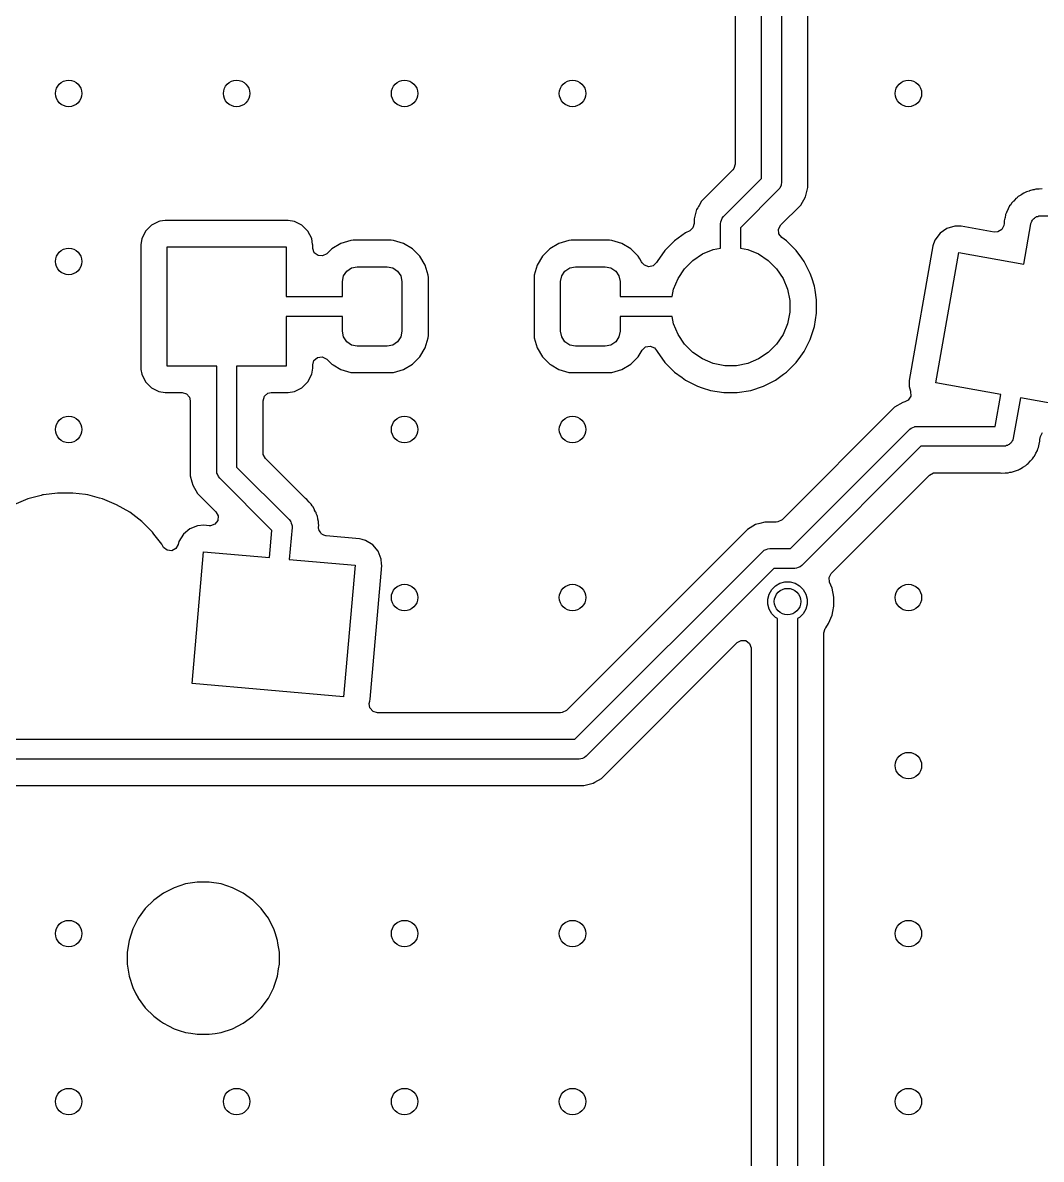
# Model space of a CAD drawing. Extents: x 2.6 to 14.2, y -9.4 to -3.8.
# Drawn here: x 4.756 to 5.362, y -5.465 to -4.788 of the extents above; entities that cross this region are included whole.
import ezdxf

# ---------------------------------------------------------------- set-up
doc = ezdxf.new("R2010")
doc.units = 0
doc.header["$MEASUREMENT"] = 0
doc.layers.add('BLACK', color=7, linetype='CONTINUOUS')

msp = doc.modelspace()

# ---------------------------------------------------------------- linework, layer by layer
at = {"layer": 'BLACK', "linetype": 'CONTINUOUS'}
for p, q in [((5.19583, -4.88118), (5.19583, -4.1955)), ((5.20764, -4.1955), (5.20764, -4.88363)), ((5.18006, -4.21046), (5.18006, -4.87263)), ((5.22341, -4.88648), (5.22341, -4.21046)), ((5.17863, -4.87608), (5.15998, -4.89473)), ((5.17929, -4.87527), (5.17863, -4.87608)), ((5.18006, -4.87263), (5.17929, -4.87527)), ((5.17315, -4.90386), (5.19583, -4.88118)), ((5.20591, -4.8878), (5.18323, -4.91048)), ((5.20665, -4.88691), (5.20591, -4.8878)), ((5.20742, -4.88505), (5.20665, -4.88691)), ((5.20753, -4.88478), (5.20742, -4.88505)), ((5.20764, -4.88363), (5.20753, -4.88478)), ((5.22213, -4.89126), (5.22341, -4.88648)), ((5.35186, -4.88985), (5.3503, -4.89094)), ((5.35276, -4.88952), (5.35186, -4.88985)), ((5.35359, -4.88904), (5.35276, -4.88952)), ((5.35523, -4.88861), (5.35359, -4.88904)), ((5.35359, -4.88904), (5.35359, -4.88904)), ((5.35543, -4.88855), (5.35523, -4.88861)), ((5.35523, -4.88861), (5.35523, -4.88861)), ((5.35722, -4.8879), (5.35543, -4.88855)), ((5.35818, -4.88781), (5.35722, -4.8879)), ((5.35859, -4.8877), (5.35818, -4.88781)), ((5.3591, -4.88757), (5.35859, -4.8877)), ((5.36101, -4.88757), (5.3591, -4.88757)), ((5.3591, -4.88757), (5.3591, -4.88757)), ((5.36291, -4.8874), (5.36101, -4.88757)), ((5.15998, -4.89473), (5.15857, -4.89718)), ((5.15998, -4.89473), (5.15998, -4.89473)), ((5.20723, -4.90878), (5.21908, -4.89693)), ((5.21908, -4.89693), (5.22193, -4.89199)), ((5.22193, -4.89199), (5.22213, -4.89126)), ((5.34413, -4.89676), (5.34352, -4.8975)), ((5.34435, -4.89639), (5.34413, -4.89676)), ((5.34461, -4.89593), (5.34435, -4.89639)), ((5.34435, -4.89639), (5.34435, -4.89639)), ((5.34581, -4.89473), (5.34461, -4.89593)), ((5.34461, -4.89593), (5.34461, -4.89593)), ((5.34596, -4.89458), (5.34581, -4.89473)), ((5.34581, -4.89473), (5.34581, -4.89473)), ((5.34719, -4.89312), (5.34596, -4.89458)), ((5.34797, -4.89257), (5.34719, -4.89312)), ((5.34827, -4.89227), (5.34797, -4.89257)), ((5.34865, -4.8919), (5.34827, -4.89227)), ((5.34827, -4.89227), (5.34827, -4.89227)), ((5.35012, -4.89105), (5.34865, -4.8919)), ((5.34865, -4.8919), (5.34865, -4.8919)), ((5.3503, -4.89094), (5.35012, -4.89105)), ((5.15713, -4.89967), (5.15565, -4.90518)), ((5.15779, -4.89853), (5.15713, -4.89967)), ((5.15713, -4.89967), (5.15713, -4.89967)), ((5.15713, -4.89967), (5.15713, -4.89967)), ((5.15817, -4.89787), (5.15779, -4.89853)), ((5.15779, -4.89853), (5.15779, -4.89853)), ((5.15857, -4.89718), (5.15817, -4.89787)), ((5.17242, -4.90475), (5.17315, -4.90386)), ((5.34111, -4.90267), (5.34078, -4.90455)), ((5.34151, -4.9018), (5.34111, -4.90267)), ((5.34159, -4.90153), (5.34151, -4.9018)), ((5.34162, -4.90139), (5.34159, -4.90153)), ((5.34176, -4.90087), (5.34162, -4.90139)), ((5.34162, -4.90139), (5.34162, -4.90139)), ((5.34261, -4.89941), (5.34176, -4.90087)), ((5.34176, -4.90087), (5.34176, -4.90087)), ((5.34271, -4.89922), (5.34261, -4.89941)), ((5.34261, -4.89941), (5.34261, -4.89941)), ((5.34352, -4.8975), (5.34271, -4.89922)), ((5.35915, -4.90413), (5.35958, -4.90383)), ((5.35958, -4.90383), (5.36021, -4.9037)), ((5.36021, -4.9037), (5.3608, -4.90345)), ((5.3608, -4.90345), (5.36174, -4.90336)), ((5.36174, -4.90336), (5.36183, -4.90334)), ((5.36183, -4.90334), (5.36187, -4.90334)), ((5.36187, -4.90334), (5.36196, -4.90333)), ((5.36196, -4.90333), (5.39784, -4.90333)), ((4.83251, -4.90897), (4.82898, -4.9125)), ((4.83696, -4.9067), (4.83251, -4.90897)), ((4.83251, -4.90897), (4.83251, -4.90897)), ((4.83251, -4.90897), (4.83251, -4.90897)), ((4.83747, -4.90662), (4.83696, -4.9067)), ((4.84065, -4.90611), (4.83747, -4.90662)), ((4.914, -4.90611), (4.84065, -4.90611)), ((4.91769, -4.9067), (4.914, -4.90611)), ((4.91879, -4.90726), (4.91769, -4.9067)), ((4.92214, -4.90897), (4.91879, -4.90726)), ((4.92568, -4.9125), (4.92214, -4.90897)), ((4.92214, -4.90897), (4.92214, -4.90897)), ((4.92214, -4.90897), (4.92214, -4.90897)), ((5.15488, -4.91054), (5.15299, -4.91225)), ((5.15565, -4.9079), (5.15488, -4.91054)), ((5.15565, -4.90518), (5.15565, -4.90518)), ((5.15565, -4.90518), (5.15565, -4.9079)), ((5.17142, -4.90804), (5.17153, -4.90688)), ((5.17142, -4.92254), (5.17142, -4.90804)), ((5.17153, -4.90688), (5.17195, -4.90588)), ((5.17195, -4.90588), (5.17242, -4.90475)), ((5.18323, -4.91048), (5.18323, -4.92254)), ((5.2059, -4.91126), (5.20719, -4.90883)), ((5.20719, -4.90883), (5.20723, -4.90878)), ((5.31093, -4.90947), (5.30616, -4.91093)), ((5.31467, -4.90953), (5.31093, -4.90947)), ((5.31093, -4.90947), (5.31093, -4.90947)), ((5.33433, -4.913), (5.31467, -4.90953)), ((5.31467, -4.90953), (5.31467, -4.90953)), ((5.33998, -4.90904), (5.33876, -4.9115)), ((5.34017, -4.90798), (5.33998, -4.90904)), ((5.34021, -4.90777), (5.34017, -4.90798)), ((5.34028, -4.90692), (5.34021, -4.90777)), ((5.34072, -4.90475), (5.34028, -4.90639)), ((5.34028, -4.90639), (5.34028, -4.90692)), ((5.34078, -4.90455), (5.34072, -4.90475)), ((5.35193, -4.93211), (5.35614, -4.90822)), ((5.35614, -4.90822), (5.35616, -4.90813)), ((5.35616, -4.90809), (5.3562, -4.908)), ((5.35616, -4.90813), (5.35616, -4.90809)), ((5.3562, -4.908), (5.35645, -4.9071)), ((5.35645, -4.9071), (5.3568, -4.90656)), ((5.3568, -4.90656), (5.35705, -4.90596)), ((5.35705, -4.90596), (5.35741, -4.90559)), ((5.35741, -4.90559), (5.35769, -4.90516)), ((5.35769, -4.90516), (5.35822, -4.90479)), ((5.35822, -4.90479), (5.35868, -4.90433)), ((5.35868, -4.90433), (5.35915, -4.90413)), ((4.82671, -4.91695), (4.82613, -4.92064)), ((4.82848, -4.91349), (4.82671, -4.91695)), ((4.82898, -4.9125), (4.82848, -4.91349)), ((4.82898, -4.9125), (4.82898, -4.9125)), ((4.82898, -4.9125), (4.82898, -4.9125)), ((4.92794, -4.91695), (4.92568, -4.9125)), ((4.92568, -4.9125), (4.92568, -4.9125)), ((4.92568, -4.9125), (4.92568, -4.9125)), ((4.92849, -4.92039), (4.92794, -4.91695)), ((5.15049, -4.91352), (5.14397, -4.91826)), ((5.15299, -4.91225), (5.15049, -4.91352)), ((5.20614, -4.914), (5.2059, -4.91126)), ((5.20782, -4.91618), (5.20614, -4.914)), ((5.21068, -4.91826), (5.20782, -4.91618)), ((5.30207, -4.91379), (5.29906, -4.91778)), ((5.30616, -4.91093), (5.30207, -4.91379)), ((5.30207, -4.91379), (5.30207, -4.91379)), ((5.30616, -4.91093), (5.30616, -4.91093)), ((5.3364, -4.91292), (5.33433, -4.913)), ((5.33876, -4.9115), (5.3364, -4.91292)), ((4.82613, -4.92064), (4.82613, -4.99399)), ((4.84189, -4.99275), (4.84189, -4.92188)), ((4.84189, -4.92188), (4.91276, -4.92188)), ((4.91276, -4.92188), (4.91276, -4.95141)), ((4.92853, -4.92064), (4.92849, -4.92039)), ((4.92853, -4.92249), (4.92853, -4.92064)), ((4.92854, -4.92284), (4.92853, -4.92249)), ((4.9295, -4.92542), (4.92854, -4.92284)), ((4.93987, -4.92294), (4.93686, -4.92595)), ((4.94522, -4.91977), (4.93987, -4.92294)), ((4.93987, -4.92294), (4.93987, -4.92294)), ((4.9512, -4.91804), (4.94522, -4.91977)), ((4.94522, -4.91977), (4.94522, -4.91977)), ((4.9526, -4.91793), (4.9512, -4.91804)), ((4.97529, -4.91793), (4.9526, -4.91793)), ((4.9526, -4.91793), (4.9526, -4.91793)), ((4.97668, -4.91804), (4.97529, -4.91793)), ((4.98266, -4.91977), (4.97668, -4.91804)), ((4.97668, -4.91804), (4.97668, -4.91804)), ((4.98801, -4.92294), (4.98266, -4.91977)), ((4.98266, -4.91977), (4.98266, -4.91977)), ((4.99241, -4.92734), (4.98801, -4.92294)), ((4.98801, -4.92294), (4.98801, -4.92294)), ((5.06979, -4.92294), (5.06539, -4.92734)), ((5.07515, -4.91977), (5.06979, -4.92294)), ((5.06979, -4.92294), (5.06979, -4.92294)), ((5.08112, -4.91804), (5.07515, -4.91977)), ((5.07515, -4.91977), (5.07515, -4.91977)), ((5.08252, -4.91793), (5.08112, -4.91804)), ((5.10521, -4.91793), (5.08252, -4.91793)), ((5.08252, -4.91793), (5.08252, -4.91793)), ((5.1066, -4.91804), (5.10521, -4.91793)), ((5.11258, -4.91977), (5.1066, -4.91804)), ((5.1066, -4.91804), (5.1066, -4.91804)), ((5.11793, -4.92294), (5.11258, -4.91977)), ((5.11258, -4.91977), (5.11258, -4.91977)), ((5.12233, -4.92734), (5.11793, -4.92294)), ((5.11793, -4.92294), (5.11793, -4.92294)), ((5.13827, -4.92396), (5.13354, -4.93048)), ((5.14397, -4.91826), (5.13827, -4.92396)), ((5.16062, -4.92607), (5.16704, -4.92341)), ((5.16704, -4.92341), (5.17142, -4.92254)), ((5.18323, -4.92254), (5.18761, -4.92341)), ((5.18761, -4.92341), (5.19403, -4.92607)), ((5.21638, -4.92396), (5.21068, -4.91826)), ((5.21971, -4.92854), (5.21638, -4.92396)), ((5.29784, -4.92132), (5.28374, -5.00131)), ((5.29906, -4.91778), (5.29784, -4.92132)), ((5.29784, -4.92132), (5.29784, -4.92132)), ((4.9317, -4.92707), (4.9295, -4.92542)), ((4.93445, -4.92726), (4.9317, -4.92707)), ((4.93686, -4.92595), (4.93445, -4.92726)), ((4.99558, -4.93269), (4.99241, -4.92734)), ((4.99241, -4.92734), (4.99241, -4.92734)), ((4.99241, -4.92734), (4.99241, -4.92734)), ((5.06539, -4.92734), (5.06222, -4.93269)), ((5.06539, -4.92734), (5.06539, -4.92734)), ((5.12329, -4.92895), (5.12233, -4.92734)), ((5.12233, -4.92734), (5.12233, -4.92734)), ((5.12435, -4.93075), (5.12329, -4.92895)), ((5.12469, -4.93132), (5.12435, -4.93075)), ((5.13354, -4.93048), (5.13324, -4.93106)), ((5.14994, -4.93484), (5.15485, -4.92992)), ((5.15485, -4.92992), (5.16062, -4.92607)), ((5.19403, -4.92607), (5.19981, -4.92992)), ((5.19981, -4.92992), (5.20472, -4.93484)), ((5.22112, -4.93048), (5.21971, -4.92854)), ((5.22281, -4.93381), (5.22112, -4.93048)), ((5.29948, -5.00282), (5.31316, -4.92528)), ((5.31316, -4.92528), (5.35193, -4.93211)), ((4.9469, -4.93916), (4.94882, -4.93629)), ((4.94882, -4.93629), (4.95169, -4.93437)), ((4.95169, -4.93437), (4.95508, -4.93369)), ((4.95508, -4.93369), (4.9728, -4.93369)), ((4.9728, -4.93369), (4.97619, -4.93437)), ((4.97619, -4.93437), (4.97906, -4.93629)), ((4.97906, -4.93629), (4.98098, -4.93916)), ((4.99732, -4.93867), (4.99558, -4.93269)), ((5.06222, -4.93269), (5.06049, -4.93867)), ((5.06222, -4.93269), (5.06222, -4.93269)), ((5.07682, -4.93916), (5.07874, -4.93629)), ((5.07874, -4.93629), (5.08161, -4.93437)), ((5.08161, -4.93437), (5.085, -4.93369)), ((5.085, -4.93369), (5.10272, -4.93369)), ((5.10272, -4.93369), (5.10611, -4.93437)), ((5.10611, -4.93437), (5.10898, -4.93629)), ((5.10898, -4.93629), (5.1109, -4.93916)), ((5.12608, -4.93283), (5.12469, -4.93132)), ((5.12868, -4.93372), (5.12608, -4.93283)), ((5.13135, -4.93306), (5.12868, -4.93372)), ((5.13324, -4.93106), (5.13135, -4.93306)), ((5.14608, -4.94061), (5.14994, -4.93484)), ((5.20472, -4.93484), (5.20858, -4.94061)), ((5.22478, -4.93766), (5.22281, -4.93381)), ((5.22565, -4.94035), (5.22478, -4.93766)), ((5.22478, -4.93766), (5.22478, -4.93766)), ((5.22478, -4.93766), (5.22478, -4.93766)), ((4.94622, -4.94255), (4.9469, -4.93916)), ((4.94622, -4.95141), (4.94622, -4.94255)), ((4.98098, -4.93916), (4.98166, -4.94255)), ((4.98166, -4.94255), (4.98166, -4.97208)), ((4.99743, -4.94006), (4.99732, -4.93867)), ((4.99743, -4.97457), (4.99743, -4.94006)), ((4.99743, -4.94006), (4.99743, -4.94006)), ((5.06049, -4.93867), (5.06038, -4.94006)), ((5.06038, -4.94006), (5.06038, -4.97456)), ((5.06049, -4.93867), (5.06049, -4.93867)), ((5.07615, -4.94255), (5.07682, -4.93916)), ((5.07615, -4.97208), (5.07615, -4.94255)), ((5.1109, -4.93916), (5.11158, -4.94255)), ((5.11158, -4.94255), (5.11158, -4.95141)), ((5.14342, -4.94703), (5.14608, -4.94061)), ((5.20858, -4.94061), (5.21123, -4.94703)), ((5.22727, -4.94533), (5.22565, -4.94035)), ((5.14255, -4.95141), (5.14342, -4.94703)), ((5.21123, -4.94703), (5.21259, -4.95384)), ((5.22763, -4.9476), (5.22727, -4.94533)), ((5.22853, -4.95329), (5.22763, -4.9476)), ((4.91276, -4.95141), (4.94622, -4.95141)), ((5.11158, -4.95141), (5.14255, -4.95141)), ((5.21259, -4.95384), (5.21259, -4.96079)), ((5.22853, -4.96134), (5.22853, -4.95329)), ((4.9167, -4.96322), (4.91276, -4.96322)), ((4.91276, -4.96322), (4.91276, -4.99275)), ((4.94622, -4.96322), (4.9167, -4.96322)), ((4.94622, -4.97208), (4.94622, -4.96322)), ((5.13619, -4.96322), (5.11158, -4.96322)), ((5.11158, -4.96322), (5.11158, -4.97208)), ((5.14255, -4.96322), (5.13619, -4.96322)), ((5.14342, -4.9676), (5.14255, -4.96322)), ((5.21259, -4.96079), (5.21123, -4.9676)), ((5.22727, -4.9693), (5.22853, -4.96134)), ((5.14608, -4.97402), (5.14342, -4.9676)), ((5.21123, -4.9676), (5.20858, -4.97402)), ((5.22478, -4.97697), (5.22727, -4.9693)), ((4.9469, -4.97547), (4.94622, -4.97208)), ((4.94882, -4.97834), (4.9469, -4.97547)), ((4.98098, -4.97547), (4.97906, -4.97834)), ((4.98166, -4.97208), (4.98098, -4.97547)), ((4.99558, -4.98194), (4.99732, -4.97596)), ((4.99732, -4.97596), (4.99743, -4.97457)), ((5.06038, -4.97456), (5.06038, -4.97457)), ((5.06038, -4.97457), (5.06049, -4.97596)), ((5.06049, -4.97596), (5.06222, -4.98194)), ((5.07682, -4.97547), (5.07615, -4.97208)), ((5.07874, -4.97834), (5.07682, -4.97547)), ((5.1109, -4.97547), (5.10898, -4.97834)), ((5.11158, -4.97208), (5.1109, -4.97547)), ((5.14994, -4.97979), (5.14608, -4.97402)), ((5.20858, -4.97402), (5.20472, -4.97979)), ((5.22112, -4.98415), (5.22478, -4.97697)), ((4.95169, -4.98026), (4.94882, -4.97834)), ((4.95508, -4.98094), (4.95169, -4.98026)), ((4.9728, -4.98094), (4.95508, -4.98094)), ((4.97619, -4.98026), (4.9728, -4.98094)), ((4.97906, -4.97834), (4.97619, -4.98026)), ((4.99241, -4.98729), (4.99558, -4.98194)), ((5.06222, -4.98194), (5.06222, -4.98194)), ((5.06222, -4.98194), (5.06539, -4.98729)), ((5.08161, -4.98026), (5.07874, -4.97834)), ((5.085, -4.98094), (5.08161, -4.98026)), ((5.10272, -4.98094), (5.085, -4.98094)), ((5.10611, -4.98026), (5.10272, -4.98094)), ((5.10898, -4.97834), (5.10611, -4.98026)), ((5.12233, -4.98729), (5.12469, -4.98331)), ((5.12469, -4.98331), (5.1267, -4.98143)), ((5.1267, -4.98143), (5.12941, -4.98094)), ((5.12941, -4.98094), (5.13195, -4.98199)), ((5.13195, -4.98199), (5.13324, -4.98357)), ((5.13324, -4.98357), (5.13354, -4.98415)), ((5.13354, -4.98415), (5.13827, -4.99067)), ((5.15485, -4.98471), (5.14994, -4.97979)), ((5.16062, -4.98856), (5.15485, -4.98471)), ((5.19981, -4.98471), (5.19403, -4.98856)), ((5.20472, -4.97979), (5.19981, -4.98471)), ((5.21915, -4.98686), (5.22112, -4.98415)), ((4.92853, -4.99214), (4.9293, -4.9895)), ((4.9293, -4.9895), (4.93138, -4.9877)), ((4.93138, -4.9877), (4.9341, -4.9873)), ((4.9341, -4.9873), (4.93661, -4.98845)), ((4.93661, -4.98845), (4.93686, -4.98868)), ((4.93686, -4.98868), (4.93987, -4.99169)), ((4.93987, -4.99169), (4.93987, -4.99169)), ((4.93987, -4.99169), (4.94062, -4.99214)), ((4.98266, -4.99486), (4.98801, -4.99169)), ((4.98801, -4.99169), (4.99241, -4.98729)), ((5.06539, -4.98729), (5.06539, -4.98729)), ((5.06539, -4.98729), (5.06979, -4.99169)), ((5.06979, -4.99169), (5.06979, -4.99169)), ((5.06979, -4.99169), (5.07054, -4.99214)), ((5.11258, -4.99486), (5.11793, -4.99169)), ((5.11793, -4.99169), (5.12233, -4.98729)), ((5.13827, -4.99067), (5.14397, -4.99637)), ((5.16704, -4.99122), (5.16062, -4.98856)), ((5.17385, -4.99258), (5.16704, -4.99122)), ((5.18761, -4.99122), (5.1808, -4.99258)), ((5.19403, -4.98856), (5.18761, -4.99122)), ((5.21068, -4.99637), (5.21638, -4.99067)), ((5.21638, -4.99067), (5.21915, -4.98686)), ((5.21638, -4.99067), (5.21638, -4.99067)), ((5.21638, -4.99067), (5.21638, -4.99067)), ((4.82613, -4.99399), (4.82626, -4.99486)), ((4.82626, -4.99486), (4.82671, -4.99768)), ((4.82671, -4.99768), (4.82898, -5.00213)), ((4.87142, -4.99275), (4.84189, -4.99275)), ((4.87142, -5.05532), (4.87142, -4.99275)), ((4.91276, -4.99275), (4.88323, -4.99275)), ((4.88323, -4.99275), (4.88323, -5.05288)), ((4.92568, -5.00213), (4.92794, -4.99768)), ((4.92794, -4.99768), (4.92853, -4.99399)), ((4.92794, -4.99768), (4.92794, -4.99768)), ((4.92794, -4.99768), (4.92794, -4.99768)), ((4.92853, -4.99399), (4.92853, -4.99214)), ((4.94062, -4.99214), (4.94522, -4.99486)), ((4.94522, -4.99486), (4.9512, -4.99659)), ((4.9512, -4.99659), (4.9526, -4.9967)), ((4.9526, -4.9967), (4.97529, -4.9967)), ((4.97529, -4.9967), (4.97668, -4.99659)), ((4.97668, -4.99659), (4.98266, -4.99486)), ((5.07054, -4.99214), (5.07515, -4.99486)), ((5.07515, -4.99486), (5.08112, -4.99659)), ((5.08112, -4.99659), (5.08252, -4.9967)), ((5.08252, -4.9967), (5.10521, -4.9967)), ((5.10521, -4.9967), (5.1066, -4.99659)), ((5.1066, -4.99659), (5.11258, -4.99486)), ((5.14397, -4.99637), (5.14848, -4.99964)), ((5.1808, -4.99258), (5.17385, -4.99258)), ((5.20416, -5.00111), (5.20895, -4.99763)), ((5.20895, -4.99763), (5.21068, -4.99637)), ((5.21068, -4.99637), (5.21068, -4.99637)), ((5.21068, -4.99637), (5.21068, -4.99637)), ((4.82898, -5.00213), (4.82898, -5.00213)), ((4.82898, -5.00213), (4.82898, -5.00213)), ((4.82898, -5.00213), (4.83251, -5.00566)), ((4.92214, -5.00566), (4.92568, -5.00213)), ((5.14848, -4.99964), (5.15049, -5.00111)), ((5.15049, -5.00111), (5.15359, -5.00268)), ((5.15359, -5.00268), (5.15767, -5.00476)), ((5.15767, -5.00476), (5.15767, -5.00476)), ((5.15767, -5.00476), (5.15767, -5.00476)), ((5.15767, -5.00476), (5.16044, -5.00566)), ((5.18932, -5.00725), (5.19698, -5.00476)), ((5.19698, -5.00476), (5.20416, -5.00111)), ((5.28374, -5.00131), (5.28367, -5.00504)), ((5.28367, -5.00504), (5.28367, -5.00504)), ((5.28367, -5.00504), (5.28367, -5.00504)), ((5.28367, -5.00504), (5.28447, -5.00765)), ((5.28374, -5.00131), (5.28374, -5.00131)), ((5.33826, -5.00966), (5.29948, -5.00282)), ((4.83251, -5.00566), (4.83251, -5.00566)), ((4.83251, -5.00566), (4.83251, -5.00566)), ((4.83251, -5.00566), (4.83653, -5.00771)), ((4.83653, -5.00771), (4.83696, -5.00793)), ((4.83696, -5.00793), (4.84065, -5.00852)), ((4.84065, -5.00852), (4.84065, -5.00852)), ((4.84065, -5.00852), (4.85077, -5.00852)), ((4.85077, -5.00852), (4.85341, -5.00929)), ((4.85341, -5.00929), (4.85521, -5.01137)), ((4.85521, -5.01137), (4.85565, -5.0134)), ((4.899, -5.0134), (4.89977, -5.01076)), ((4.89977, -5.01076), (4.90185, -5.00896)), ((4.90185, -5.00896), (4.90388, -5.00852)), ((4.90388, -5.00852), (4.914, -5.00852)), ((4.914, -5.00852), (4.91769, -5.00793)), ((4.914, -5.00852), (4.914, -5.00852)), ((4.91769, -5.00793), (4.92214, -5.00566)), ((5.16044, -5.00566), (5.16534, -5.00725)), ((5.16534, -5.00725), (5.16932, -5.00789)), ((5.16932, -5.00789), (5.1733, -5.00852)), ((5.1733, -5.00852), (5.1733, -5.00852)), ((5.1733, -5.00852), (5.18136, -5.00852)), ((5.18136, -5.00852), (5.18932, -5.00725)), ((5.18136, -5.00852), (5.18136, -5.00852)), ((5.28458, -5.01066), (5.28312, -5.01299)), ((5.28447, -5.00765), (5.28455, -5.00791)), ((5.28455, -5.00791), (5.28458, -5.01066)), ((5.33491, -5.02869), (5.33826, -5.00966)), ((5.34989, -5.01171), (5.34568, -5.03562)), ((5.38866, -5.01855), (5.34989, -5.01171)), ((4.85565, -5.0134), (4.85565, -5.05818)), ((4.899, -5.04432), (4.899, -5.0134)), ((5.27492, -5.01725), (5.20798, -5.0842)), ((5.27987, -5.01439), (5.27492, -5.01725)), ((5.27492, -5.01725), (5.27492, -5.01725)), ((5.28115, -5.01405), (5.27987, -5.01439)), ((5.27987, -5.01439), (5.27987, -5.01439)), ((5.28312, -5.01299), (5.28115, -5.01405)), ((5.21308, -5.10139), (5.28406, -5.03041)), ((5.28406, -5.03041), (5.28495, -5.02968)), ((5.28495, -5.02968), (5.28678, -5.02892)), ((5.28678, -5.02892), (5.28708, -5.0288)), ((5.28708, -5.0288), (5.28823, -5.02869)), ((5.28823, -5.02869), (5.33491, -5.02869)), ((5.36184, -5.03478), (5.36306, -5.03232)), ((5.3436, -5.03904), (5.34314, -5.0395)), ((5.34413, -5.03867), (5.3436, -5.03904)), ((5.34441, -5.03824), (5.34413, -5.03867)), ((5.34477, -5.03787), (5.34441, -5.03824)), ((5.34502, -5.03728), (5.34477, -5.03787)), ((5.34537, -5.03673), (5.34502, -5.03728)), ((5.34562, -5.03583), (5.34537, -5.03673)), ((5.34565, -5.03574), (5.34562, -5.03583)), ((5.34568, -5.03562), (5.34565, -5.0357)), ((5.34565, -5.0357), (5.34565, -5.03574)), ((5.36104, -5.03929), (5.36154, -5.03744)), ((5.36154, -5.03649), (5.36184, -5.03478)), ((5.36154, -5.03744), (5.36154, -5.03649)), ((4.89911, -5.04536), (4.899, -5.04432)), ((4.90043, -5.04778), (4.89911, -5.04536)), ((5.29068, -5.0405), (5.2197, -5.11148)), ((5.33986, -5.0405), (5.29068, -5.0405)), ((5.33995, -5.04049), (5.33986, -5.0405)), ((5.33999, -5.04049), (5.33995, -5.04049)), ((5.34008, -5.04047), (5.33999, -5.04049)), ((5.34101, -5.04038), (5.34008, -5.04047)), ((5.34161, -5.04014), (5.34101, -5.04038)), ((5.34224, -5.04), (5.34161, -5.04014)), ((5.34266, -5.0397), (5.34224, -5.04)), ((5.34314, -5.0395), (5.34266, -5.0397)), ((5.3583, -5.04633), (5.35911, -5.04461)), ((5.35911, -5.04461), (5.36006, -5.04296)), ((5.36006, -5.04296), (5.36031, -5.04203)), ((5.36031, -5.04203), (5.36071, -5.04116)), ((5.36071, -5.04116), (5.36104, -5.03929)), ((4.92434, -5.07168), (4.90043, -5.04778)), ((5.3517, -5.05278), (5.35317, -5.05193)), ((5.35317, -5.05193), (5.35385, -5.05126)), ((5.35385, -5.05126), (5.35463, -5.05071)), ((5.35463, -5.05071), (5.35586, -5.04925)), ((5.35586, -5.04925), (5.35721, -5.0479)), ((5.35721, -5.0479), (5.35747, -5.04744)), ((5.35747, -5.04744), (5.35796, -5.04674)), ((5.35796, -5.04674), (5.3583, -5.04633)), ((4.85565, -5.05818), (4.8566, -5.06172)), ((4.87153, -5.05647), (4.87142, -5.05532)), ((4.87182, -5.05717), (4.87153, -5.05647)), ((4.87242, -5.0586), (4.87182, -5.05717)), ((4.87315, -5.0595), (4.87242, -5.0586)), ((4.88323, -5.05288), (4.91453, -5.08417)), ((5.23738, -5.11609), (5.29578, -5.05769)), ((5.29578, -5.05769), (5.29819, -5.05638)), ((5.29819, -5.05638), (5.29923, -5.05626)), ((5.29923, -5.05626), (5.33797, -5.05626)), ((5.33797, -5.05626), (5.33891, -5.05643)), ((5.33891, -5.05643), (5.34081, -5.05626)), ((5.34081, -5.05626), (5.34272, -5.05626)), ((5.34272, -5.05626), (5.34364, -5.05602)), ((5.34364, -5.05602), (5.3446, -5.05593)), ((5.3446, -5.05593), (5.34639, -5.05528)), ((5.34639, -5.05528), (5.34823, -5.05479)), ((5.34823, -5.05479), (5.34869, -5.05452)), ((5.34869, -5.05452), (5.34946, -5.05416)), ((5.34946, -5.05416), (5.34996, -5.05398)), ((5.34996, -5.05398), (5.35134, -5.05301)), ((5.35134, -5.05301), (5.3517, -5.05278)), ((4.8566, -5.06172), (4.85713, -5.06369)), ((4.85713, -5.06369), (4.85713, -5.06369)), ((4.85713, -5.06369), (4.85998, -5.06863)), ((4.90423, -5.09058), (4.87315, -5.0595)), ((4.75899, -5.07184), (4.75065, -5.0753)), ((4.76684, -5.06974), (4.75899, -5.07184)), ((4.76772, -5.06951), (4.76684, -5.06974)), ((4.76829, -5.06943), (4.76772, -5.06951)), ((4.77667, -5.06833), (4.76829, -5.06943)), ((4.77668, -5.06833), (4.77667, -5.06833)), ((4.78571, -5.06833), (4.77668, -5.06833)), ((4.79317, -5.06931), (4.78571, -5.06833)), ((4.78571, -5.06833), (4.78571, -5.06833)), ((4.79467, -5.06951), (4.79317, -5.06931)), ((4.80167, -5.07138), (4.79467, -5.06951)), ((4.80339, -5.07184), (4.80167, -5.07138)), ((4.81174, -5.0753), (4.80339, -5.07184)), ((4.85998, -5.06863), (4.85998, -5.06863)), ((4.85998, -5.06863), (4.87086, -5.07951)), ((4.92512, -5.07223), (4.92434, -5.07168)), ((4.92635, -5.07369), (4.92512, -5.07223)), ((4.81956, -5.07982), (4.81174, -5.0753)), ((4.81174, -5.0753), (4.81174, -5.0753)), ((4.87086, -5.07951), (4.87218, -5.08192)), ((4.9277, -5.07504), (4.92635, -5.07369)), ((4.92818, -5.07587), (4.9277, -5.07504)), ((4.92879, -5.07661), (4.92818, -5.07587)), ((4.9296, -5.07833), (4.92879, -5.07661)), ((4.9297, -5.07852), (4.9296, -5.07833)), ((4.93027, -5.07951), (4.9297, -5.07852)), ((4.93055, -5.07998), (4.93027, -5.07951)), ((4.82673, -5.08532), (4.81956, -5.07982)), ((4.83312, -5.09171), (4.82673, -5.08532)), ((4.82673, -5.08532), (4.82673, -5.08532)), ((4.87198, -5.08466), (4.87033, -5.08687)), ((4.87218, -5.08192), (4.87198, -5.08466)), ((4.91453, -5.08417), (4.91526, -5.08507)), ((4.91526, -5.08507), (4.91536, -5.08531)), ((4.91536, -5.08531), (4.91553, -5.08551)), ((4.91553, -5.08551), (4.9158, -5.08637)), ((4.9158, -5.08637), (4.91615, -5.0872)), ((4.93069, -5.0805), (4.93055, -5.07998)), ((4.93098, -5.0813), (4.93069, -5.0805)), ((4.9312, -5.08178), (4.93098, -5.0813)), ((4.93131, -5.08237), (4.9312, -5.08178)), ((4.9315, -5.08345), (4.93131, -5.08237)), ((4.93159, -5.08386), (4.9315, -5.08345)), ((4.93198, -5.08532), (4.93159, -5.08386)), ((4.93203, -5.0855), (4.93198, -5.08532)), ((4.93203, -5.08603), (4.93203, -5.0855)), ((4.93203, -5.08608), (4.93203, -5.08603)), ((4.93203, -5.08609), (4.93203, -5.08608)), ((4.93203, -5.08649), (4.93203, -5.08609)), ((4.93219, -5.0874), (4.93203, -5.08649)), ((5.19469, -5.08645), (5.19227, -5.0871)), ((5.19778, -5.08563), (5.19469, -5.08645)), ((5.20452, -5.08563), (5.19778, -5.08563)), ((5.20556, -5.08551), (5.20452, -5.08563)), ((5.20798, -5.0842), (5.20556, -5.08551)), ((4.83397, -5.09282), (4.83312, -5.09171)), ((4.83312, -5.09171), (4.83312, -5.09171)), ((4.83312, -5.09171), (4.83312, -5.09171)), ((4.83862, -5.09887), (4.83397, -5.09282)), ((4.85155, -5.09288), (4.8489, -5.09711)), ((4.85537, -5.08967), (4.85155, -5.09288)), ((4.86, -5.0878), (4.85537, -5.08967)), ((4.86373, -5.08754), (4.86, -5.0878)), ((4.86698, -5.08782), (4.86373, -5.08754)), ((4.86775, -5.08783), (4.86698, -5.08782)), ((4.87033, -5.08687), (4.86775, -5.08783)), ((4.90281, -5.10678), (4.90423, -5.09058)), ((4.91624, -5.08887), (4.91458, -5.10781)), ((4.91615, -5.0872), (4.91615, -5.08746)), ((4.91615, -5.08746), (4.91622, -5.08771)), ((4.91622, -5.08771), (4.91624, -5.08887)), ((4.93207, -5.08886), (4.93219, -5.0874)), ((4.93207, -5.08911), (4.93207, -5.08886)), ((4.93224, -5.09007), (4.93207, -5.08911)), ((4.93229, -5.09048), (4.93224, -5.09007)), ((4.93233, -5.09054), (4.93229, -5.09048)), ((4.93235, -5.09067), (4.93233, -5.09054)), ((4.9331, -5.09171), (4.93235, -5.09067)), ((4.9338, -5.09277), (4.9331, -5.09171)), ((4.9339, -5.09282), (4.9338, -5.09277)), ((4.93396, -5.0929), (4.9339, -5.09282)), ((4.93515, -5.09337), (4.93396, -5.0929)), ((5.18733, -5.08996), (5.07957, -5.19771)), ((5.19227, -5.0871), (5.18733, -5.08996)), ((5.18733, -5.08996), (5.18733, -5.08996)), ((5.19227, -5.0871), (5.19227, -5.0871)), ((4.83945, -5.10032), (4.83862, -5.09887)), ((4.83862, -5.09887), (4.83862, -5.09887)), ((4.83862, -5.09887), (4.83862, -5.09887)), ((4.84841, -5.09905), (4.84702, -5.10143)), ((4.8489, -5.09711), (4.84841, -5.09905)), ((4.8489, -5.09711), (4.8489, -5.09711)), ((4.93632, -5.09388), (4.93515, -5.09337)), ((4.93643, -5.09387), (4.93632, -5.09388)), ((4.93652, -5.0939), (4.93643, -5.09387)), ((4.95641, -5.09564), (4.93652, -5.0939)), ((4.95807, -5.09606), (4.95641, -5.09564)), ((4.95641, -5.09564), (4.95641, -5.09564)), ((4.95641, -5.09564), (4.95641, -5.09564)), ((4.95641, -5.09564), (4.95641, -5.09564)), ((4.96004, -5.09655), (4.95807, -5.09606)), ((4.96427, -5.0992), (4.96004, -5.09655)), ((4.96004, -5.09655), (4.96004, -5.09655)), ((4.96748, -5.10302), (4.96427, -5.0992)), ((4.83968, -5.10068), (4.83945, -5.10032)), ((4.84183, -5.10239), (4.83968, -5.10068)), ((4.84457, -5.10267), (4.84183, -5.10239)), ((4.84702, -5.10143), (4.84457, -5.10267)), ((4.85673, -5.18179), (4.86359, -5.10335)), ((4.86359, -5.10335), (4.90281, -5.10678)), ((4.96936, -5.10765), (4.96748, -5.10302)), ((5.08468, -5.21491), (5.19646, -5.10312)), ((5.19646, -5.10312), (5.19735, -5.10239)), ((5.19735, -5.10239), (5.19862, -5.10186)), ((5.19862, -5.10186), (5.19948, -5.10151)), ((5.19948, -5.10151), (5.20063, -5.10139)), ((5.20063, -5.10139), (5.21308, -5.10139)), ((4.91458, -5.10781), (4.9538, -5.11124)), ((4.9538, -5.11124), (4.94694, -5.18968)), ((4.96265, -5.19096), (4.96962, -5.11138)), ((4.96956, -5.11054), (4.96936, -5.10765)), ((4.96962, -5.11138), (4.96956, -5.11054)), ((5.20308, -5.1132), (5.0913, -5.22499)), ((5.21552, -5.1132), (5.20308, -5.1132)), ((5.21668, -5.11309), (5.21552, -5.1132)), ((5.21756, -5.11273), (5.21668, -5.11309)), ((5.2188, -5.11221), (5.21756, -5.11273)), ((5.2197, -5.11148), (5.2188, -5.11221)), ((5.23603, -5.11868), (5.23726, -5.11622)), ((5.23632, -5.12141), (5.23603, -5.11868)), ((5.23726, -5.11622), (5.23738, -5.11609)), ((5.20034, -5.12844), (5.20189, -5.12577)), ((5.20189, -5.12577), (5.20407, -5.12359)), ((5.20407, -5.12359), (5.20674, -5.12204)), ((5.20674, -5.12204), (5.20971, -5.12125)), ((5.20971, -5.12125), (5.2128, -5.12125)), ((5.2128, -5.12125), (5.21578, -5.12204)), ((5.21578, -5.12204), (5.21845, -5.12359)), ((5.21845, -5.12359), (5.22063, -5.12577)), ((5.22063, -5.12577), (5.22217, -5.12844)), ((5.23777, -5.12491), (5.23632, -5.12141)), ((5.23883, -5.13024), (5.23777, -5.12491)), ((5.23777, -5.12491), (5.23777, -5.12491)), ((5.23777, -5.12491), (5.23777, -5.12491)), ((5.19955, -5.13142), (5.20034, -5.12844)), ((5.19955, -5.1345), (5.19955, -5.13142)), ((5.22217, -5.12844), (5.22297, -5.13142)), ((5.22297, -5.13142), (5.22297, -5.1345)), ((5.23883, -5.13567), (5.23883, -5.13024)), ((5.20034, -5.13748), (5.19955, -5.1345)), ((5.20189, -5.14015), (5.20034, -5.13748)), ((5.20407, -5.14233), (5.20189, -5.14015)), ((5.22063, -5.14015), (5.21845, -5.14233)), ((5.22217, -5.13748), (5.22063, -5.14015)), ((5.22297, -5.1345), (5.22217, -5.13748)), ((5.23777, -5.141), (5.2382, -5.13884)), ((5.2382, -5.13884), (5.23883, -5.13567)), ((5.20535, -5.14307), (5.20407, -5.14233)), ((5.20535, -5.53837), (5.20535, -5.14307)), ((5.21845, -5.14233), (5.21716, -5.14307)), ((5.21716, -5.14307), (5.21716, -5.54082)), ((5.23402, -5.14854), (5.2357, -5.14602)), ((5.2357, -5.14602), (5.23777, -5.141)), ((5.23293, -5.15164), (5.2337, -5.149)), ((5.23293, -5.54367), (5.23293, -5.15164)), ((5.2337, -5.149), (5.23375, -5.14893)), ((5.23375, -5.14893), (5.23402, -5.14854)), ((5.10043, -5.23815), (5.18125, -5.15733)), ((5.18125, -5.15733), (5.18366, -5.15602)), ((5.18366, -5.15602), (5.18641, -5.15621)), ((5.18641, -5.15621), (5.18861, -5.15786)), ((5.18861, -5.15786), (5.18957, -5.16044)), ((5.18957, -5.16044), (5.18958, -5.16079)), ((5.18958, -5.16079), (5.18958, -5.52982)), ((4.94694, -5.18968), (4.85673, -5.18179)), ((4.96225, -5.19356), (4.96234, -5.19307)), ((4.96264, -5.19628), (4.96225, -5.19356)), ((4.96234, -5.19307), (4.96239, -5.19287)), ((4.96239, -5.19287), (4.96254, -5.1923)), ((4.96254, -5.1923), (4.96265, -5.19096)), ((4.96444, -5.19836), (4.96264, -5.19628)), ((4.96708, -5.19914), (4.96444, -5.19836)), ((5.07612, -5.19914), (4.96708, -5.19914)), ((5.07716, -5.19903), (5.07612, -5.19914)), ((5.07957, -5.19771), (5.07716, -5.19903)), ((4.74851, -5.21491), (5.08468, -5.21491)), ((5.08712, -5.22672), (4.74606, -5.22672)), ((5.08827, -5.2266), (5.08712, -5.22672)), ((5.08916, -5.22624), (5.08827, -5.2266)), ((5.0904, -5.22572), (5.08916, -5.22624)), ((5.0913, -5.22499), (5.0904, -5.22572)), ((5.08998, -5.24248), (5.09549, -5.24101)), ((5.09549, -5.24101), (5.09654, -5.2404)), ((5.09654, -5.2404), (5.10043, -5.23815)), ((5.09654, -5.2404), (5.09654, -5.2404)), ((5.10043, -5.23815), (5.10043, -5.23815)), ((5.10043, -5.23815), (5.10043, -5.23815)), ((4.74321, -5.24248), (5.08998, -5.24248)), ((5.08998, -5.24248), (5.08998, -5.24248)), ((5.08998, -5.24248), (5.08998, -5.24248)), ((4.85277, -5.30102), (4.84599, -5.30322)), ((4.85982, -5.2999), (4.85277, -5.30102)), ((4.86695, -5.2999), (4.85982, -5.2999)), ((4.85982, -5.2999), (4.85982, -5.2999)), ((4.87399, -5.30102), (4.86695, -5.2999)), ((4.86695, -5.2999), (4.86695, -5.2999)), ((4.88077, -5.30322), (4.87399, -5.30102)), ((4.83964, -5.30646), (4.83387, -5.31065)), ((4.84599, -5.30322), (4.83964, -5.30646)), ((4.84599, -5.30322), (4.84599, -5.30322)), ((4.88509, -5.30542), (4.88077, -5.30322)), ((4.88077, -5.30322), (4.88077, -5.30322)), ((4.88712, -5.30646), (4.88509, -5.30542)), ((4.89289, -5.31065), (4.88712, -5.30646)), ((4.88712, -5.30646), (4.88712, -5.30646)), ((4.88712, -5.30646), (4.88712, -5.30646)), ((4.82883, -5.31569), (4.82464, -5.32146)), ((4.83387, -5.31065), (4.82883, -5.31569)), ((4.82883, -5.31569), (4.82883, -5.31569)), ((4.83387, -5.31065), (4.83387, -5.31065)), ((4.89793, -5.31569), (4.89289, -5.31065)), ((4.89289, -5.31065), (4.89289, -5.31065)), ((4.90067, -5.31947), (4.89793, -5.31569)), ((4.89793, -5.31569), (4.89793, -5.31569)), ((4.82464, -5.32146), (4.8214, -5.32781)), ((4.90212, -5.32146), (4.90067, -5.31947)), ((4.90382, -5.3248), (4.90212, -5.32146)), ((4.8214, -5.32781), (4.8192, -5.33459)), ((4.8214, -5.32781), (4.8214, -5.32781)), ((4.90536, -5.32781), (4.90382, -5.3248)), ((4.9061, -5.33009), (4.90536, -5.32781)), ((4.90536, -5.32781), (4.90536, -5.32781)), ((4.8192, -5.33459), (4.81809, -5.34163)), ((4.90756, -5.33459), (4.9061, -5.33009)), ((4.90782, -5.33621), (4.90756, -5.33459)), ((4.90868, -5.34163), (4.90782, -5.33621)), ((4.81809, -5.34163), (4.81809, -5.34876)), ((4.90868, -5.34876), (4.90868, -5.34163)), ((4.81809, -5.34876), (4.8192, -5.35581)), ((4.90823, -5.35159), (4.90868, -5.34876)), ((4.8192, -5.35581), (4.8214, -5.36259)), ((4.90615, -5.36013), (4.90756, -5.35581)), ((4.90756, -5.35581), (4.90823, -5.35159)), ((4.8214, -5.36259), (4.8214, -5.36259)), ((4.8214, -5.36259), (4.82331, -5.36632)), ((4.90212, -5.36894), (4.90536, -5.36259)), ((4.90536, -5.36259), (4.90542, -5.3624)), ((4.90542, -5.3624), (4.90615, -5.36013)), ((4.82331, -5.36632), (4.82458, -5.36882)), ((4.82458, -5.36882), (4.82464, -5.36894)), ((4.82464, -5.36894), (4.82883, -5.37471)), ((4.89793, -5.37471), (4.90212, -5.36894)), ((4.82883, -5.37471), (4.82883, -5.37471)), ((4.82883, -5.37471), (4.83387, -5.37975)), ((4.89289, -5.37975), (4.89793, -5.37471)), ((4.83387, -5.37975), (4.83387, -5.37975)), ((4.83387, -5.37975), (4.83795, -5.38271)), ((4.83795, -5.38271), (4.83964, -5.38394)), ((4.83964, -5.38394), (4.84259, -5.38544)), ((4.88077, -5.38718), (4.88712, -5.38394)), ((4.88712, -5.38394), (4.89289, -5.37975)), ((4.84259, -5.38544), (4.84599, -5.38718)), ((4.84599, -5.38718), (4.84599, -5.38718)), ((4.84599, -5.38718), (4.84905, -5.38817)), ((4.84905, -5.38817), (4.85277, -5.38938)), ((4.85277, -5.38938), (4.85604, -5.3899)), ((4.85604, -5.3899), (4.85982, -5.39049)), ((4.85982, -5.39049), (4.85982, -5.39049)), ((4.85982, -5.39049), (4.86695, -5.39049)), ((4.86695, -5.39049), (4.87036, -5.38995)), ((4.87036, -5.38995), (4.87399, -5.38938)), ((4.87399, -5.38938), (4.88077, -5.38718))]:
    msp.add_line(p, q, dxfattribs=at)
at = {"layer": 'BLACK'}
for centre in [(4.78323, -4.83054), (4.88323, -4.83054), (4.98323, -4.83054), (5.08323, -4.83054), (5.28323, -4.83054), (4.78323, -4.93054), (4.78323, -5.03054), (4.98323, -5.03054), (5.08323, -5.03054), (4.98323, -5.13054), (5.08323, -5.13054), (5.21126, -5.13296), (5.28323, -5.13054), (5.28323, -5.23054), (4.78323, -5.33054), (4.98323, -5.33054), (5.08323, -5.33054), (5.28323, -5.33054), (4.78323, -5.43054), (4.88323, -5.43054), (4.98323, -5.43054), (5.08323, -5.43054), (5.28323, -5.43054)]:
    msp.add_circle(centre, 0.00787, dxfattribs=at)

doc.saveas('drawing.dxf')
